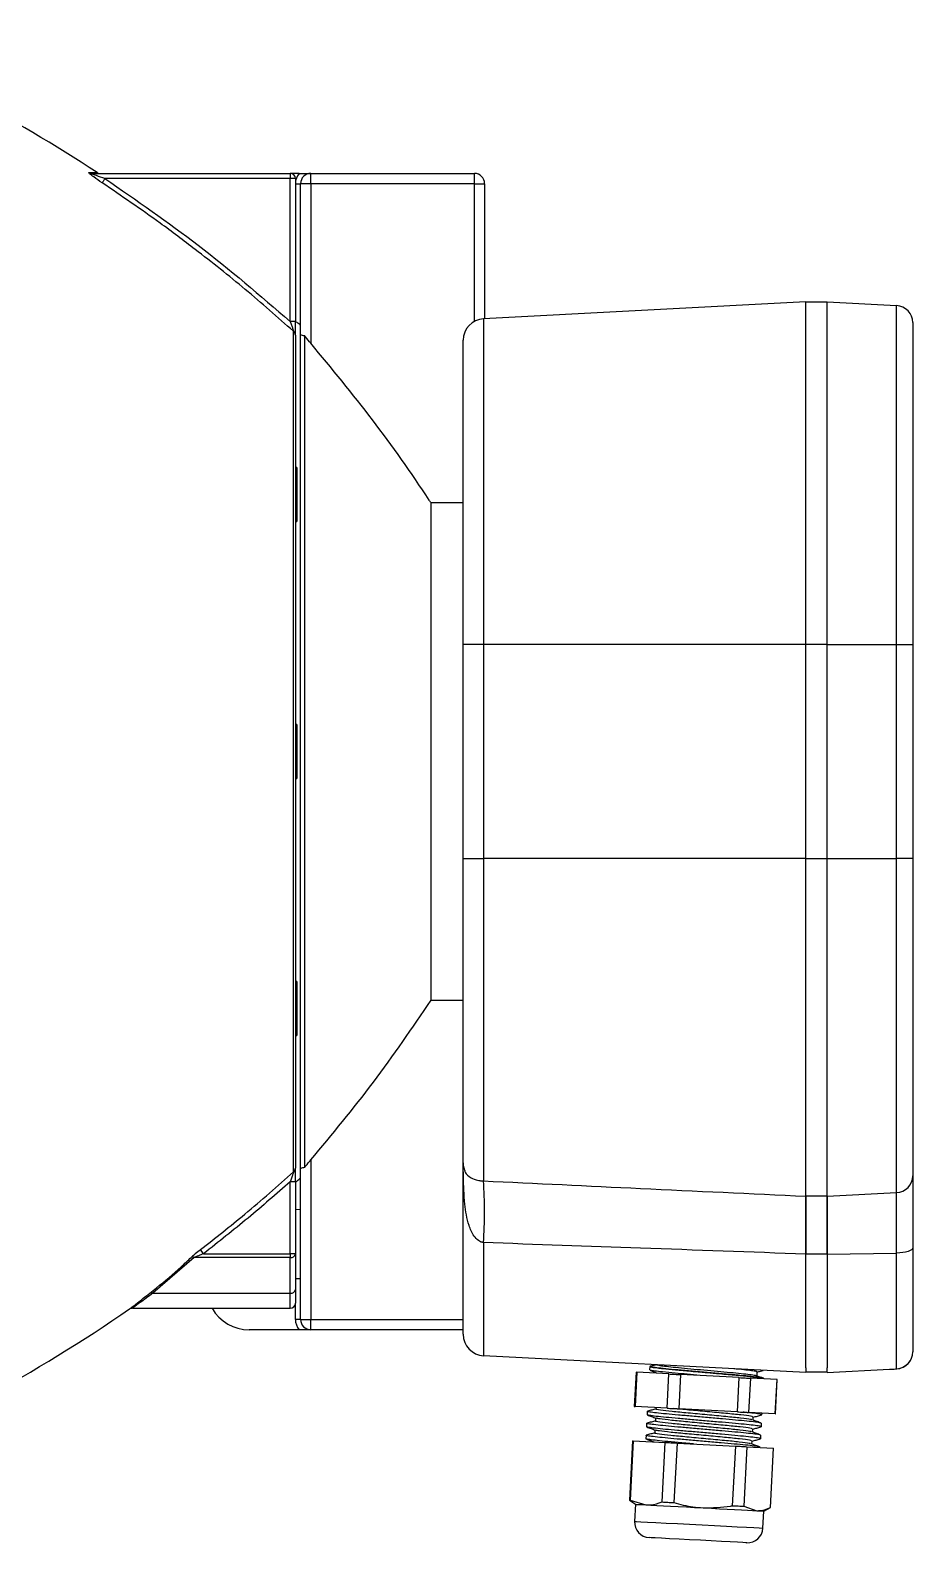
# Model space of a CAD drawing. Extents: x 6 to 132, y 2 to 97.
# Drawn here: x 100.57 to 105.72, y 45.44 to 54.27 of the extents above; entities that cross this region are included whole.
import ezdxf

# ---------------------------------------------------------------- set-up
doc = ezdxf.new("R2010")
doc.units = 0
doc.header["$MEASUREMENT"] = 0
doc.layers.add('OBJECT', color=7, linetype='CONTINUOUS')

msp = doc.modelspace()

# ---------------------------------------------------------------- linework, layer by layer
at = {"layer": 'OBJECT'}
for p, q in [((100.9257, 53.436), (102.0858, 53.436)), ((102.1387, 53.436), (102.0858, 53.436)), ((102.0858, 53.436), (102.0858, 53.406)), ((102.2058, 53.376), (102.2058, 53.436)), ((102.2058, 53.436), (103.1608, 53.436)), ((103.1608, 53.376), (103.1608, 53.436)), ((102.0858, 53.406), (101.0035, 53.406)), ((102.0858, 52.5719), (102.0858, 53.406)), ((102.1158, 53.406), (102.0858, 53.406)), ((102.1158, 53.406), (102.1158, 52.5719)), ((102.1158, 53.376), (102.1458, 53.376)), ((102.2058, 53.376), (102.1458, 53.376)), ((102.1458, 52.4966), (102.1458, 53.376)), ((102.2058, 53.376), (102.2058, 52.4446)), ((103.1608, 53.376), (102.2058, 53.376)), ((103.1608, 52.5722), (103.1608, 53.376)), ((103.1608, 53.376), (103.2208, 53.376)), ((103.2208, 53.376), (103.2208, 52.5877)), ((105.0958, 52.686), (103.2142, 52.5874)), ((105.0958, 52.686), (105.2208, 52.686)), ((105.0958, 50.686), (105.0958, 52.686)), ((105.2208, 52.686), (105.626, 52.6648)), ((105.2208, 50.686), (105.2208, 52.686)), ((105.626, 50.686), (105.626, 52.6648)), ((102.1158, 52.5719), (102.0858, 52.5719)), ((103.2142, 52.5874), (103.2142, 50.686)), ((105.7208, 52.5649), (105.7208, 50.686)), ((102.1056, 47.6076), (102.1056, 52.5144)), ((102.1158, 52.4923), (102.1158, 47.6296)), ((102.1458, 47.6254), (102.1458, 52.4966)), ((102.171, 47.6348), (102.171, 52.4872)), ((103.0958, 50.686), (103.0958, 52.4626)), ((102.1251, 51.7185), (102.1158, 51.7185)), ((102.1251, 51.7185), (102.1251, 51.4035)), ((102.908, 48.6091), (102.908, 51.5129)), ((103.0958, 51.5129), (102.908, 51.5129)), ((102.1158, 51.4035), (102.1251, 51.4035)), ((103.0958, 49.436), (103.0958, 50.686)), ((103.2142, 50.686), (103.0958, 50.686)), ((105.0958, 50.686), (103.2142, 50.686)), ((103.2142, 50.686), (103.2142, 49.436)), ((105.2208, 50.686), (105.0958, 50.686)), ((105.0958, 49.436), (105.0958, 50.686)), ((105.2208, 50.686), (105.626, 50.686)), ((105.2208, 49.436), (105.2208, 50.686)), ((105.626, 49.436), (105.626, 50.686)), ((105.626, 50.686), (105.7208, 50.686)), ((105.7208, 50.686), (105.7208, 49.436)), ((102.1251, 50.2185), (102.1158, 50.2185)), ((102.1251, 50.2185), (102.1251, 49.9035)), ((102.1158, 49.9035), (102.1251, 49.9035)), ((103.0958, 49.436), (103.2142, 49.436)), ((103.0958, 47.6594), (103.0958, 49.436)), ((105.0958, 49.436), (103.2142, 49.436)), ((103.2142, 49.436), (103.2142, 47.5549)), ((105.0958, 49.436), (105.2208, 49.436)), ((105.0958, 47.4669), (105.0958, 49.436)), ((105.2208, 49.436), (105.626, 49.436)), ((105.2208, 47.4669), (105.2208, 49.436)), ((105.626, 47.4862), (105.626, 49.436)), ((105.7208, 49.436), (105.626, 49.436)), ((105.7208, 49.436), (105.7208, 47.5846)), ((102.1251, 48.7185), (102.1158, 48.7185)), ((102.1251, 48.7185), (102.1251, 48.4823)), ((102.908, 48.6091), (103.0958, 48.6091)), ((102.1251, 48.4823), (102.1251, 48.4035)), ((102.1158, 48.4035), (102.1251, 48.4035)), ((102.1458, 46.746), (102.1458, 47.6254)), ((102.2058, 47.6774), (102.2058, 46.746)), ((103.0958, 46.6594), (103.0958, 47.6594)), ((102.1158, 47.5501), (102.0858, 47.5501)), ((102.0858, 47.13), (102.0858, 47.5501)), ((102.1158, 47.5501), (102.1158, 47.13)), ((105.0958, 47.4669), (105.2208, 47.4669)), ((105.0958, 47.1292), (105.0958, 47.4669)), ((105.2208, 47.4653), (105.626, 47.4862)), ((105.2208, 47.4669), (105.2208, 47.1292)), ((102.1458, 47.3871), (102.1158, 47.3861)), ((101.58, 47.13), (101.5618, 47.1535)), ((103.2142, 47.1946), (103.2142, 46.5346)), ((105.7208, 47.1647), (105.7208, 46.5574)), ((101.5251, 47.107), (101.2838, 46.8987)), ((102.0858, 47.107), (101.5251, 47.107)), ((101.58, 47.13), (102.0858, 47.13)), ((102.1158, 47.13), (102.0858, 47.13)), ((102.0858, 47.13), (102.0858, 47.107)), ((102.0858, 46.8987), (102.0858, 47.107)), ((102.1158, 47.13), (102.1158, 46.9217)), ((105.0958, 47.1292), (105.2208, 47.1292)), ((105.0958, 46.4627), (105.0958, 47.1292)), ((105.2208, 47.1274), (105.626, 47.1339)), ((105.2208, 47.1292), (105.2208, 46.4627)), ((105.626, 46.4576), (105.626, 47.1339)), ((102.1158, 46.9859), (102.1458, 46.9849)), ((101.2838, 46.8987), (102.0858, 46.8987)), ((102.0858, 46.811), (102.0858, 46.8987)), ((102.1158, 46.9217), (102.1158, 46.841)), ((101.1638, 46.811), (102.0858, 46.811)), ((102.1158, 46.746), (102.1158, 46.841)), ((102.1458, 46.746), (102.1158, 46.746)), ((102.1458, 46.746), (102.2058, 46.746)), ((102.2058, 46.686), (102.2058, 46.746)), ((102.2058, 46.746), (103.0958, 46.746)), ((102.1387, 46.686), (101.8458, 46.686)), ((103.0958, 46.686), (102.2058, 46.686)), ((105.0958, 46.436), (103.2142, 46.5346)), ((104.1853, 46.4713), (104.1837, 46.4514)), ((104.1905, 46.4725), (104.1863, 46.4719)), ((104.1893, 46.4489), (104.1874, 46.4502)), ((104.1905, 46.4722), (104.1918, 46.4725)), ((104.2265, 46.4816), (104.2264, 46.4806)), ((105.0958, 46.4627), (105.0958, 46.436)), ((105.2208, 46.436), (105.2208, 46.4627)), ((105.2208, 46.436), (105.584, 46.455)), ((105.584, 46.455), (105.626, 46.4576)), ((105.6276, 46.4577), (105.626, 46.4576)), ((104.1049, 46.4379), (104.0945, 46.2381)), ((104.1093, 46.4376), (104.0989, 46.2379)), ((104.2963, 46.4278), (104.1093, 46.4376)), ((104.3337, 46.4324), (104.2601, 46.4396)), ((104.2858, 46.2281), (104.2963, 46.4278)), ((104.3651, 46.4242), (104.3546, 46.2245)), ((104.7078, 46.4063), (104.3651, 46.4242)), ((104.6974, 46.2065), (104.7078, 46.4063)), ((104.7726, 46.4029), (104.7622, 46.2031)), ((104.9284, 46.3947), (104.7726, 46.4029)), ((104.8514, 46.3987), (104.8515, 46.4013)), ((104.918, 46.195), (104.9284, 46.3947)), ((104.9183, 46.195), (104.9288, 46.3947)), ((104.9284, 46.3947), (104.9288, 46.3947)), ((105.2208, 46.4385), (105.0958, 46.4385)), ((104.2858, 46.2281), (104.0989, 46.2379)), ((104.1706, 46.2097), (104.1695, 46.1897)), ((104.17, 46.1891), (104.1713, 46.1896)), ((104.2218, 46.2315), (104.2213, 46.2228)), ((104.6974, 46.2065), (104.3546, 46.2245)), ((104.918, 46.195), (104.7622, 46.2031)), ((104.8372, 46.1887), (104.84, 46.189)), ((104.8404, 46.1896), (104.8409, 46.199)), ((104.918, 46.195), (104.9183, 46.195)), ((104.1669, 46.1398), (104.1659, 46.1198)), ((104.1663, 46.1192), (104.1676, 46.1197)), ((104.2149, 46.1008), (104.214, 46.083)), ((104.2186, 46.1707), (104.2177, 46.1529)), ((104.7851, 46.0887), (104.786, 46.1066)), ((104.7887, 46.1586), (104.7897, 46.1765)), ((104.833, 46.1187), (104.8363, 46.1191)), ((104.8368, 46.1197), (104.8378, 46.1397)), ((104.084, 46.0384), (104.0658, 45.6905)), ((104.0884, 46.0382), (104.0702, 45.6903)), ((104.0884, 46.0382), (104.2753, 46.0284)), ((104.1632, 46.0699), (104.1622, 46.0499)), ((104.1626, 46.0493), (104.164, 46.0498)), ((104.2571, 45.6805), (104.2753, 46.0284)), ((104.3441, 46.0248), (104.3259, 45.6769)), ((104.3441, 46.0248), (104.6869, 46.0068)), ((104.6687, 45.6589), (104.6869, 46.0068)), ((104.7517, 46.0034), (104.7335, 45.6555)), ((104.7517, 46.0034), (104.9075, 45.9952)), ((104.7814, 46.0188), (104.7824, 46.0367)), ((104.8295, 46.0489), (104.8326, 46.0492)), ((104.8331, 46.0498), (104.8342, 46.0697)), ((104.8893, 45.6474), (104.9075, 45.9952)), ((104.8896, 45.6474), (104.9079, 45.9952)), ((104.9075, 45.9952), (104.9079, 45.9952)), ((104.0658, 45.6905), (104.1021, 45.6669)), ((104.0702, 45.6903), (104.1625, 45.6638)), ((104.1021, 45.6669), (104.0968, 45.5671)), ((104.7335, 45.6555), (104.8102, 45.6298)), ((104.8458, 45.5278), (104.851, 45.6277)), ((104.851, 45.6277), (104.8896, 45.6474)), ((104.8893, 45.6474), (104.8896, 45.6474)), ((104.1824, 45.4725), (104.182, 45.4725))]:
    msp.add_line(p, q, dxfattribs=at)
at = {"layer": 'OBJECT', "flags": 128}
for points in [[(101.0035, 53.406), (101.0006, 53.4015), (100.9977, 53.3972), (100.995, 53.3932), (100.9926, 53.3895), (100.9905, 53.3864), (100.9889, 53.384), (100.9877, 53.3822), (100.9871, 53.3812)], [(102.1458, 52.5495), (102.1453, 52.5499), (102.144, 52.551), (102.1418, 52.5528), (102.1388, 52.5553), (102.1351, 52.5584), (102.1308, 52.562), (102.126, 52.5659), (102.123, 52.5684)], [(102.1158, 47.5476), (102.121, 47.5519), (102.126, 47.5561), (102.1308, 47.56), (102.1351, 47.5636), (102.1388, 47.5667), (102.1418, 47.5692), (102.144, 47.571), (102.1453, 47.5721), (102.1458, 47.5725)], [(105.7208, 47.1647), (105.719, 47.1589), (105.7137, 47.1533), (105.705, 47.1481), (105.6933, 47.1435), (105.679, 47.1397), (105.6626, 47.1367), (105.6448, 47.1348), (105.626, 47.1339)], [(104.1049, 46.4379), (104.1049, 46.4379), (104.1051, 46.4378), (104.1055, 46.4378), (104.1061, 46.4378), (104.107, 46.4377), (104.108, 46.4377), (104.1093, 46.4376)], [(104.2963, 46.4278), (104.3045, 46.4274), (104.3128, 46.427), (104.3213, 46.4265), (104.3298, 46.4261), (104.3385, 46.4256), (104.3473, 46.4252), (104.3561, 46.4247), (104.3651, 46.4242)], [(104.7078, 46.4063), (104.7163, 46.4058), (104.7248, 46.4054), (104.733, 46.4049), (104.7412, 46.4045), (104.7493, 46.4041), (104.7572, 46.4037), (104.765, 46.4033), (104.7726, 46.4029)], [(104.8118, 46.4156), (104.8121, 46.4273), (104.8124, 46.4396)], [(104.0945, 46.2381), (104.0945, 46.2381), (104.0946, 46.2381), (104.095, 46.2381), (104.0956, 46.2381), (104.0965, 46.238), (104.0976, 46.238), (104.0989, 46.2379)], [(104.2858, 46.2281), (104.294, 46.2277), (104.3024, 46.2272), (104.3108, 46.2268), (104.3194, 46.2263), (104.328, 46.2259), (104.3368, 46.2254), (104.3457, 46.225), (104.3546, 46.2245)], [(104.6974, 46.2065), (104.7059, 46.2061), (104.7143, 46.2056), (104.7226, 46.2052), (104.7307, 46.2048), (104.7388, 46.2044), (104.7467, 46.2039), (104.7545, 46.2035), (104.7622, 46.2031)], [(104.084, 46.0384), (104.084, 46.0384), (104.0842, 46.0384), (104.0846, 46.0384), (104.0852, 46.0383), (104.086, 46.0383), (104.0871, 46.0382), (104.0884, 46.0382)], [(104.2753, 46.0284), (104.2835, 46.0279), (104.2919, 46.0275), (104.3003, 46.0271), (104.3089, 46.0266), (104.3176, 46.0262), (104.3263, 46.0257), (104.3352, 46.0252), (104.3441, 46.0248)], [(104.6869, 46.0068), (104.6954, 46.0064), (104.7038, 46.0059), (104.7121, 46.0055), (104.7203, 46.0051), (104.7283, 46.0046), (104.7362, 46.0042), (104.744, 46.0038), (104.7517, 46.0034)], [(104.0658, 45.6905), (104.0658, 45.6905), (104.0659, 45.6905), (104.0663, 45.6905), (104.0669, 45.6905), (104.0678, 45.6904), (104.0689, 45.6904), (104.0702, 45.6903)], [(104.1021, 45.6669), (104.1026, 45.6669), (104.1083, 45.6666), (104.1204, 45.666), (104.1386, 45.665), (104.1625, 45.6638)], [(104.1625, 45.6638), (104.1918, 45.6622), (104.226, 45.6605), (104.2644, 45.6584), (104.3065, 45.6562), (104.3516, 45.6539), (104.3987, 45.6514), (104.4472, 45.6489), (104.4962, 45.6463)], [(104.2571, 45.6805), (104.2653, 45.6801), (104.2737, 45.6796), (104.2821, 45.6792), (104.2907, 45.6787), (104.2993, 45.6783), (104.3081, 45.6778), (104.317, 45.6774), (104.3259, 45.6769)], [(104.6687, 45.6589), (104.6772, 45.6585), (104.6856, 45.658), (104.6939, 45.6576), (104.702, 45.6572), (104.7101, 45.6568), (104.718, 45.6563), (104.7258, 45.6559), (104.7335, 45.6555)], [(104.0968, 45.5671), (104.0974, 45.5671), (104.1084, 45.5665), (104.1333, 45.5652), (104.1713, 45.5632), (104.2207, 45.5606), (104.2799, 45.5575), (104.3463, 45.554), (104.4176, 45.5503), (104.4909, 45.5464), (104.5635, 45.5426), (104.6325, 45.539), (104.6954, 45.5357), (104.7496, 45.5329), (104.7932, 45.5306), (104.8243, 45.529), (104.8419, 45.528), (104.8458, 45.5278)], [(104.4962, 45.6463), (104.5448, 45.6437), (104.5923, 45.6413), (104.6378, 45.6389), (104.6805, 45.6366), (104.7198, 45.6346), (104.7549, 45.6327), (104.7852, 45.6311), (104.8102, 45.6298)], [(104.8102, 45.6298), (104.8296, 45.6288), (104.8429, 45.6281), (104.8499, 45.6278), (104.851, 45.6277)], [(104.7512, 45.4427), (104.747, 45.4429), (104.7292, 45.4438), (104.6981, 45.4455), (104.6555, 45.4477), (104.6034, 45.4504), (104.5444, 45.4535), (104.4815, 45.4568), (104.4179, 45.4601), (104.3567, 45.4633), (104.3011, 45.4663), (104.2537, 45.4687), (104.217, 45.4707), (104.1928, 45.4719), (104.1824, 45.4725)]]:
    msp.add_lwpolyline(points, dxfattribs=at)
at = {"layer": 'OBJECT'}
for centre, radius, start, end in [((95.4988, 45.0633), 10, 56.90749, 67.05162), ((100.9258, 53.4649), 0.0289, 235.76017, 269.95072), ((100.9756, 53.466), 0.03, 235.76165, 262.62784), ((102.0858, 53.406), 0.03, 0, 90), ((102.2058, 53.376), 0.09, 138.18969, 180), ((102.2058, 53.376), 0.06, 90, 180), ((103.1608, 53.376), 0.06, 0, 90), ((105.6208, 52.5649), 0.1, 0, 87), ((103.2208, 52.4626), 0.125, 93, 180), ((102.0867, 52.4923), 0.0291, 0.14169, 49.47797), ((102.0867, 47.6297), 0.0291, 310.52203, 359.85831), ((103.2208, 47.6594), 0.125, 180, 200.91386), ((100.3408, 47.3747), 2.8791, 356.41281, 3.58719), ((105.6216, 47.5853), 0.0992, 272.55197, 359.60394), ((101.5154, 47.0883), 0.0211, 62.55302, 113.26603), ((102.0889, 47.1341), 0.0272, 263.459, 351.44885), ((101.2738, 46.8835), 0.0182, 56.73252, 113.72412), ((102.0889, 46.9258), 0.0272, 263.4588, 351.44834), ((95.4988, 55.0587), 10, 292.94855, 304.39635), ((101.1628, 46.781), 0.03, 87.8817, 127.91479), ((101.8458, 46.936), 0.25, 210, 270), ((102.0858, 46.841), 0.03, 270, 0), ((102.2058, 46.746), 0.09, 180, 221.81031), ((102.2058, 46.746), 0.06, 180, 270), ((103.2208, 46.6594), 0.125, 180, 267), ((105.6208, 46.5574), 0.1, 272.98845, 359.9899), ((105.6208, 46.5574), 0.1, 273.91054, 0), ((104.1867, 45.5624), 0.09, 177, 267), ((104.7559, 45.5325), 0.09, 267, 357)]:
    msp.add_arc(centre, radius, start, end, dxfattribs=at)
for points, knots in [([(100.9871, 53.3812), (100.97, 53.3927), (100.9478, 53.4078), (100.9242, 53.4256), (100.9142, 53.4337), (100.9089, 53.439), (100.9083, 53.4409), (100.9093, 53.441), (100.9095, 53.441)], [0, 0, 0, 0, 0.475407, 0.622904, 0.771203, 0.868409, 0.966167, 1, 1, 1, 1]), ([(100.9095, 53.441), (100.9217, 53.441), (100.9462, 53.4409), (100.9586, 53.4409), (100.9586, 53.4409), (100.9585, 53.4409)], [0, 0, 0, 0, 0.424992, 0.853375, 1, 1, 1, 1]), ([(101.0035, 53.406), (100.9869, 53.4116), (100.9654, 53.4189), (100.9412, 53.428), (100.932, 53.4317), (100.9274, 53.4339), (100.9256, 53.4349), (100.9247, 53.4356), (100.9249, 53.4359), (100.9255, 53.436), (100.9257, 53.436)], [0, 0, 0, 0, 0.5422231, 0.6967741, 0.8349357, 0.8808129, 0.9104213, 0.9456057, 0.9766811, 1, 1, 1, 1]), ([(102.1387, 53.436), (102.1457, 53.436), (102.1681, 53.436), (102.1892, 53.436), (102.2037, 53.436), (102.2057, 53.436), (102.2058, 53.436)], [0, 0, 0, 0, 0.283117, 0.90121, 0.995869, 1, 1, 1, 1]), ([(102.1056, 52.5144), (102.012, 52.5967), (101.8247, 52.7615), (101.5625, 52.9698), (101.2846, 53.1785), (101.1006, 53.3039), (100.9871, 53.3812)], [0, 0, 0, 0, 0.264022, 0.528445, 0.709044, 1, 1, 1, 1]), ([(101.0035, 53.406), (101.1875, 53.2792), (101.563, 53.0203), (101.9092, 52.7233), (102.0858, 52.5719)], [0, 0, 0, 0, 0.489893, 1, 1, 1, 1]), ([(102.0858, 52.5719), (102.0883, 52.5646), (102.093, 52.5509), (102.099, 52.5335), (102.1031, 52.5215), (102.1051, 52.516), (102.1055, 52.5146), (102.1056, 52.5144)], [0, 0, 0, 0, 0.333044, 0.627913, 0.827002, 0.966789, 1, 1, 1, 1]), ([(102.1158, 52.4923), (102.1158, 52.4927), (102.1158, 52.4944), (102.1158, 52.5013), (102.1158, 52.5176), (102.1158, 52.5422), (102.1158, 52.5617), (102.1158, 52.5719)], [0, 0, 0, 0, 0.043527, 0.212236, 0.421185, 0.699998, 1, 1, 1, 1]), ([(102.171, 52.4872), (102.1658, 52.4881), (102.1556, 52.4899), (102.1472, 52.4933), (102.1462, 52.4956), (102.1458, 52.4966)], [0, 0, 0, 0, 0.355357, 0.710535, 1, 1, 1, 1]), ([(102.2058, 52.4446), (102.1954, 52.4569), (102.1832, 52.4714), (102.1726, 52.4852), (102.171, 52.4872)], [0, 0, 0, 0, 0.849205, 1, 1, 1, 1]), ([(102.908, 51.5129), (102.9043, 51.5185), (102.796, 51.6836), (102.5721, 52.0024), (102.328, 52.297), (102.2058, 52.4446)], [0, 0, 0, 0, 0.0171116, 0.5075461, 1, 1, 1, 1]), ([(102.2058, 47.6774), (102.3301, 47.8267), (102.5791, 48.126), (102.7982, 48.4478), (102.908, 48.6091)], [0, 0, 0, 0, 0.498982, 1, 1, 1, 1]), ([(101.5618, 47.1535), (101.6486, 47.2219), (101.8341, 47.3682), (102.0113, 47.5245), (102.1056, 47.6076)], [0, 0, 0, 0, 0.467938, 1, 1, 1, 1]), ([(102.1056, 47.6076), (102.1053, 47.6067), (102.1048, 47.6054), (102.1032, 47.6008), (102.1003, 47.5921), (102.0945, 47.5755), (102.0893, 47.5604), (102.0862, 47.5513), (102.0858, 47.5501)], [0, 0, 0, 0, 0.10015, 0.144177, 0.308211, 0.579176, 0.94766, 1, 1, 1, 1]), ([(102.1158, 47.5501), (102.1158, 47.5517), (102.1158, 47.5645), (102.1158, 47.5863), (102.1158, 47.6091), (102.1158, 47.6238), (102.1158, 47.6277), (102.1158, 47.6296)], [0, 0, 0, 0, 0.046953, 0.381039, 0.643474, 0.82117, 1, 1, 1, 1]), ([(102.1458, 47.6254), (102.1465, 47.6267), (102.1479, 47.6292), (102.1575, 47.6325), (102.1669, 47.6341), (102.171, 47.6348)], [0, 0, 0, 0, 0.360659, 0.721374, 1, 1, 1, 1]), ([(102.171, 47.6348), (102.1797, 47.6459), (102.1909, 47.66), (102.2032, 47.6743), (102.2058, 47.6774)], [0, 0, 0, 0, 0.784951, 1, 1, 1, 1]), ([(103.2142, 47.1946), (103.2084, 47.1958), (103.198, 47.1981), (103.1781, 47.21), (103.1506, 47.2402), (103.1203, 47.3129), (103.1017, 47.4317), (103.0965, 47.5549), (103.0961, 47.6325), (103.096, 47.6585)], [0, 0, 0, 0, 0.03397, 0.061152, 0.132654, 0.267371, 0.513271, 0.836729, 1, 1, 1, 1]), ([(103.1049, 47.615), (103.1051, 47.6135), (103.1074, 47.601), (103.1212, 47.5851), (103.1503, 47.567), (103.1781, 47.5589), (103.1985, 47.5558), (103.2084, 47.5552), (103.2142, 47.5549)], [0, 0, 0, 0, 0.062476, 0.517141, 0.768605, 0.904785, 0.943664, 1, 1, 1, 1]), ([(102.0858, 47.5501), (102.0042, 47.4788), (101.8392, 47.3344), (101.6671, 47.1987), (101.58, 47.13)], [0, 0, 0, 0, 0.494221, 1, 1, 1, 1]), ([(103.2142, 47.5549), (103.5199, 47.5402), (104.1471, 47.5102), (104.7743, 47.4805), (105.0958, 47.4653)], [0, 0, 0, 0, 0.487353, 1, 1, 1, 1]), ([(105.7208, 47.5846), (105.7208, 47.5811), (105.7208, 47.5708), (105.7208, 47.5406), (105.7208, 47.4895), (105.7208, 47.4234), (105.7208, 47.3456), (105.7208, 47.259), (105.7208, 47.1962), (105.7208, 47.1647)], [0, 0, 0, 0, 0.079852, 0.235106, 0.390365, 0.545768, 0.701172, 0.850586, 1, 1, 1, 1]), ([(105.0958, 47.4653), (105.0958, 47.4591), (105.0958, 47.4468), (105.0958, 47.4113), (105.0958, 47.3642), (105.0958, 47.3059), (105.0958, 47.238), (105.0958, 47.177), (105.0958, 47.139), (105.0958, 47.1274)], [0, 0, 0, 0, 0.15536, 0.310718, 0.466082, 0.621446, 0.776729, 0.932012, 1, 1, 1, 1]), ([(105.2208, 47.1274), (105.2208, 47.1693), (105.2208, 47.2532), (105.2208, 47.3548), (105.2208, 47.4317), (105.2208, 47.4541), (105.2208, 47.4653)], [0, 0, 0, 0, 0.250336, 0.500457, 0.750433, 1, 1, 1, 1]), ([(105.626, 47.1339), (105.626, 47.1339), (105.626, 47.1604), (105.626, 47.2129), (105.626, 47.2857), (105.626, 47.3509), (105.626, 47.4064), (105.626, 47.4492), (105.626, 47.4746), (105.626, 47.4833), (105.626, 47.4862)], [0, 0, 0, 0, 0.000004, 0.149425, 0.298846, 0.454232, 0.609618, 0.764853, 0.920081, 1, 1, 1, 1]), ([(101.5618, 47.1535), (101.5591, 47.1514), (101.5463, 47.1414), (101.5263, 47.1252), (101.5126, 47.1127), (101.5071, 47.1077)], [0, 0, 0, 0, 0.133208, 0.649009, 1, 1, 1, 1]), ([(105.0958, 47.1274), (104.7743, 47.139), (104.1471, 47.1616), (103.5199, 47.1838), (103.2142, 47.1946)], [0, 0, 0, 0, 0.51265, 1, 1, 1, 1]), ([(101.2665, 46.9002), (101.2791, 46.9102), (101.3423, 46.9602), (101.4234, 47.029), (101.4878, 47.0896), (101.5071, 47.1077)], [0, 0, 0, 0, 0.149244, 0.74643, 1, 1, 1, 1]), ([(101.58, 47.13), (101.5773, 47.129), (101.5647, 47.124), (101.5456, 47.1164), (101.5308, 47.1096), (101.5251, 47.107)], [0, 0, 0, 0, 0.140354, 0.67072, 1, 1, 1, 1]), ([(101.1479, 46.8074), (101.1482, 46.8076), (101.1485, 46.8079), (101.1625, 46.8188), (101.1935, 46.843), (101.2401, 46.8795), (101.2665, 46.9002)], [0, 0, 0, 0, 0.209007, 0.259532, 0.581355, 1, 1, 1, 1]), ([(101.2838, 46.8987), (101.2577, 46.8798), (101.2118, 46.8464), (101.1694, 46.8158), (101.1655, 46.813), (101.1638, 46.8117)], [0, 0, 0, 0, 0.422072, 0.742223, 1, 1, 1, 1]), ([(102.2058, 46.686), (102.2057, 46.686), (102.2037, 46.686), (102.1892, 46.686), (102.1681, 46.686), (102.1457, 46.686), (102.1387, 46.686)], [0, 0, 0, 0, 0.0041308, 0.0987898, 0.7168827, 1, 1, 1, 1]), ([(104.851, 46.4007), (104.8509, 46.4014), (104.8506, 46.4032), (104.8269, 46.4072), (104.7796, 46.4127), (104.7132, 46.4192), (104.6326, 46.4264), (104.5438, 46.4341), (104.4532, 46.4418), (104.3673, 46.4493), (104.2924, 46.4563), (104.2337, 46.4624), (104.1967, 46.4673), (104.1816, 46.4706), (104.1883, 46.4718), (104.1905, 46.4722)], [0, 0, 0, 0, 0.060173, 0.14198, 0.223761, 0.305519, 0.387258, 0.468966, 0.550661, 0.632322, 0.713972, 0.795587, 0.87719, 0.958764, 1, 1, 1, 1]), ([(104.1847, 46.4503), (104.1912, 46.4477), (104.2042, 46.4424), (104.2172, 46.4371), (104.2237, 46.4344)], [0, 0, 0, 0, 0.500138, 1, 1, 1, 1]), ([(104.1876, 46.4711), (104.1878, 46.4704), (104.1884, 46.4684), (104.2182, 46.4642), (104.2688, 46.4586), (104.3331, 46.4524), (104.4115, 46.4455), (104.4749, 46.4399), (104.5312, 46.4351), (104.6036, 46.4289), (104.693, 46.421), (104.7767, 46.413), (104.8338, 46.4064), (104.8519, 46.4028), (104.8512, 46.4014), (104.8511, 46.4013)], [0, 0, 0, 0, 0.059663, 0.166854, 0.220989, 0.315689, 0.41039, 0.46509, 0.500735, 0.572028, 0.672697, 0.773363, 0.88075, 0.988167, 1, 1, 1, 1]), ([(104.2264, 46.4813), (104.2206, 46.48), (104.2078, 46.477), (104.1951, 46.4741), (104.1883, 46.4725)], [0, 0, 0, 0, 0.460876, 1, 1, 1, 1]), ([(104.2601, 46.4396), (104.2435, 46.4414), (104.2101, 46.445), (104.1962, 46.4476), (104.1893, 46.4489)], [0, 0, 0, 0, 0.50006, 1, 1, 1, 1]), ([(104.8087, 46.4166), (104.8087, 46.4166), (104.8085, 46.4176), (104.7887, 46.4207), (104.749, 46.4258), (104.6901, 46.4319), (104.6194, 46.4386), (104.5413, 46.4457), (104.4616, 46.4529), (104.3861, 46.4599), (104.3203, 46.4663), (104.2685, 46.472), (104.2369, 46.4767), (104.2235, 46.4795), (104.227, 46.4804), (104.2273, 46.4805)], [0, 0, 0, 0, 0.000303, 0.090491, 0.180648, 0.270777, 0.360879, 0.450946, 0.540994, 0.631001, 0.720993, 0.810944, 0.900876, 0.990774, 1, 1, 1, 1]), ([(104.8097, 46.4398), (104.8101, 46.4403), (104.8114, 46.4418), (104.7905, 46.4454), (104.7489, 46.4506), (104.7083, 46.4549), (104.6804, 46.4576), (104.676, 46.458)], [0, 0, 0, 0, 0.1432703, 0.4121661, 0.6809668, 0.9496829, 1, 1, 1, 1]), ([(104.8123, 46.439), (104.8186, 46.4409), (104.8301, 46.4442), (104.8416, 46.4475), (104.8468, 46.449)], [0, 0, 0, 0, 0.548136, 1, 1, 1, 1]), ([(105.584, 46.455), (105.5877, 46.4552), (105.6022, 46.456), (105.6167, 46.457), (105.6276, 46.4577)], [0, 0, 0, 0, 0.250176, 1, 1, 1, 1]), ([(104.4798, 46.4195), (104.4539, 46.4217), (104.4021, 46.4262), (104.3565, 46.4303), (104.3337, 46.4324)], [0, 0, 0, 0, 0.500056, 1, 1, 1, 1]), ([(104.8488, 46.4028), (104.8421, 46.4051), (104.8288, 46.4097), (104.8154, 46.4143), (104.8088, 46.4166)], [0, 0, 0, 0, 0.500233, 1, 1, 1, 1]), ([(104.8335, 46.141), (104.8331, 46.1413), (104.8313, 46.1428), (104.8043, 46.1467), (104.7551, 46.1524), (104.688, 46.1586), (104.6091, 46.1655), (104.5219, 46.1732), (104.4335, 46.1809), (104.3509, 46.188), (104.2787, 46.1945), (104.2205, 46.2006), (104.1842, 46.2057), (104.1684, 46.2085), (104.1718, 46.2094), (104.1724, 46.2096)], [0, 0, 0, 0, 0.034518, 0.122087, 0.209656, 0.294235, 0.378815, 0.466384, 0.553953, 0.638532, 0.723111, 0.810681, 0.89825, 0.982829, 1, 1, 1, 1]), ([(104.1712, 46.1886), (104.1794, 46.1855), (104.1959, 46.1793), (104.2123, 46.1731), (104.2206, 46.17)], [0, 0, 0, 0, 0.5002119, 1, 1, 1, 1]), ([(104.2214, 46.2234), (104.2135, 46.2214), (104.1972, 46.2171), (104.1809, 46.2128), (104.1723, 46.2106)], [0, 0, 0, 0, 0.478983, 1, 1, 1, 1]), ([(104.835, 46.1198), (104.8344, 46.1205), (104.833, 46.1223), (104.8037, 46.1267), (104.7539, 46.1324), (104.687, 46.1386), (104.608, 46.1455), (104.5208, 46.1532), (104.4324, 46.1609), (104.3499, 46.168), (104.2774, 46.1745), (104.2202, 46.1806), (104.1828, 46.1855), (104.1759, 46.1875), (104.1729, 46.1884)], [0, 0, 0, 0, 0.0674357, 0.1550412, 0.2426469, 0.3272606, 0.4118743, 0.49948, 0.587085, 0.6716988, 0.7563128, 0.8439181, 0.9315238, 1, 1, 1, 1]), ([(104.7816, 46.1597), (104.7799, 46.1606), (104.7752, 46.163), (104.7204, 46.17), (104.6308, 46.1787), (104.5201, 46.189), (104.408, 46.1995), (104.3092, 46.2086), (104.2448, 46.2168), (104.2161, 46.2213), (104.223, 46.2225), (104.2238, 46.2227)], [0, 0, 0, 0, 0.0732685, 0.2055063, 0.3325248, 0.4636181, 0.5947119, 0.7217308, 0.8539683, 0.9828309, 1, 1, 1, 1]), ([(104.7872, 46.1766), (104.7851, 46.1779), (104.7806, 46.1808), (104.7219, 46.1884), (104.6315, 46.1971), (104.5229, 46.2074), (104.4118, 46.2176), (104.3524, 46.2233), (104.3233, 46.2261)], [0, 0, 0, 0, 0.148822, 0.325017, 0.494259, 0.66893, 0.837301, 1, 1, 1, 1]), ([(104.8387, 46.1897), (104.8381, 46.1904), (104.8367, 46.1922), (104.8073, 46.1966), (104.7678, 46.2011), (104.7385, 46.204), (104.7306, 46.2048)], [0, 0, 0, 0, 0.245009, 0.563299, 0.88159, 1, 1, 1, 1]), ([(104.7896, 46.1758), (104.7975, 46.1779), (104.8139, 46.1822), (104.8303, 46.1864), (104.8388, 46.1887)], [0, 0, 0, 0, 0.480828, 1, 1, 1, 1]), ([(104.8298, 46.0711), (104.8293, 46.0715), (104.8275, 46.0729), (104.8006, 46.0768), (104.7514, 46.0825), (104.6844, 46.0887), (104.6054, 46.0956), (104.5182, 46.1033), (104.4298, 46.111), (104.3472, 46.1181), (104.275, 46.1246), (104.2169, 46.1307), (104.1805, 46.1357), (104.1648, 46.1386), (104.1681, 46.1395), (104.1687, 46.1397)], [0, 0, 0, 0, 0.033382, 0.121054, 0.208727, 0.293405, 0.378083, 0.465756, 0.553429, 0.638107, 0.722785, 0.810458, 0.89813, 0.982809, 1, 1, 1, 1]), ([(104.1677, 46.1186), (104.1759, 46.1155), (104.1924, 46.1093), (104.2088, 46.1031), (104.2171, 46.1)], [0, 0, 0, 0, 0.500192, 1, 1, 1, 1]), ([(104.2177, 46.1535), (104.2099, 46.1515), (104.1935, 46.1472), (104.1772, 46.1429), (104.1687, 46.1407)], [0, 0, 0, 0, 0.478699, 1, 1, 1, 1]), ([(104.8313, 46.0499), (104.8307, 46.0506), (104.8293, 46.0524), (104.8, 46.0568), (104.7502, 46.0625), (104.6833, 46.0687), (104.6044, 46.0756), (104.5172, 46.0833), (104.4287, 46.091), (104.3462, 46.0981), (104.2738, 46.1046), (104.2166, 46.1107), (104.1794, 46.1156), (104.1725, 46.1176), (104.1695, 46.1185)], [0, 0, 0, 0, 0.067556, 0.155317, 0.243078, 0.327842, 0.412606, 0.500367, 0.588129, 0.672893, 0.757657, 0.845418, 0.93318, 1, 1, 1, 1]), ([(104.7778, 46.0898), (104.7761, 46.0907), (104.7714, 46.0932), (104.7167, 46.1001), (104.6271, 46.1088), (104.5165, 46.1191), (104.4043, 46.1296), (104.3056, 46.1387), (104.2411, 46.1469), (104.2125, 46.1514), (104.2193, 46.1526), (104.2201, 46.1528)], [0, 0, 0, 0, 0.071779, 0.204229, 0.331453, 0.462757, 0.594061, 0.721283, 0.853734, 0.982803, 1, 1, 1, 1]), ([(104.7799, 46.0368), (104.7778, 46.0381), (104.7732, 46.041), (104.7146, 46.0486), (104.6242, 46.0573), (104.5139, 46.0677), (104.4012, 46.0782), (104.3043, 46.0872), (104.237, 46.0952), (104.2253, 46.0984), (104.22, 46.0998)], [0, 0, 0, 0, 0.111852, 0.244279, 0.371479, 0.502759, 0.634039, 0.761238, 0.893665, 1, 1, 1, 1]), ([(104.7835, 46.1067), (104.7815, 46.108), (104.7769, 46.1109), (104.7182, 46.1185), (104.6279, 46.1272), (104.5176, 46.1376), (104.4049, 46.1481), (104.308, 46.1571), (104.2404, 46.1652), (104.2286, 46.1684), (104.2234, 46.1698)], [0, 0, 0, 0, 0.111669, 0.243878, 0.370869, 0.501934, 0.632999, 0.759991, 0.8922, 1, 1, 1, 1]), ([(104.8325, 46.0709), (104.8242, 46.074), (104.8077, 46.0802), (104.7913, 46.0864), (104.783, 46.0895)], [0, 0, 0, 0, 0.5002321, 1, 1, 1, 1]), ([(104.786, 46.1059), (104.7938, 46.108), (104.8101, 46.1122), (104.8264, 46.1165), (104.8349, 46.1187)], [0, 0, 0, 0, 0.4775439, 1, 1, 1, 1]), ([(104.8362, 46.1408), (104.828, 46.1439), (104.8115, 46.15), (104.7951, 46.1562), (104.7869, 46.1593)], [0, 0, 0, 0, 0.500201, 1, 1, 1, 1]), ([(104.8262, 46.0012), (104.8257, 46.0015), (104.8239, 46.003), (104.797, 46.0069), (104.7477, 46.0126), (104.6807, 46.0188), (104.6018, 46.0257), (104.5146, 46.0334), (104.4261, 46.0411), (104.3436, 46.0482), (104.2713, 46.0547), (104.2132, 46.0608), (104.1769, 46.0658), (104.1611, 46.0687), (104.1645, 46.0696), (104.165, 46.0698)], [0, 0, 0, 0, 0.0342, 0.121798, 0.209397, 0.294003, 0.37861, 0.466208, 0.553806, 0.638413, 0.72302, 0.810618, 0.898217, 0.982823, 1, 1, 1, 1]), ([(104.1638, 46.0487), (104.1721, 46.0456), (104.1871, 46.04), (104.202, 46.0344), (104.2088, 46.0319)], [0, 0, 0, 0, 0.550179, 1, 1, 1, 1]), ([(104.214, 46.0836), (104.2062, 46.0816), (104.1899, 46.0773), (104.1736, 46.073), (104.165, 46.0708)], [0, 0, 0, 0, 0.47816, 1, 1, 1, 1]), ([(104.4414, 46.0197), (104.4107, 46.0223), (104.3495, 46.0276), (104.2719, 46.0345), (104.2129, 46.0408), (104.1755, 46.0457), (104.1686, 46.0477), (104.1656, 46.0486)], [0, 0, 0, 0, 0.217251, 0.432571, 0.636638, 0.840704, 1, 1, 1, 1]), ([(104.7742, 46.0199), (104.7725, 46.0208), (104.7678, 46.0233), (104.7131, 46.0302), (104.6234, 46.0389), (104.5128, 46.0492), (104.4007, 46.0597), (104.3019, 46.0688), (104.2375, 46.077), (104.2088, 46.0815), (104.2157, 46.0827), (104.2165, 46.0829)], [0, 0, 0, 0, 0.072401, 0.204762, 0.3319, 0.463116, 0.594332, 0.72147, 0.853832, 0.982815, 1, 1, 1, 1]), ([(104.8289, 46.001), (104.8206, 46.0041), (104.8041, 46.0103), (104.7877, 46.0165), (104.7794, 46.0196)], [0, 0, 0, 0, 0.500243, 1, 1, 1, 1]), ([(104.7823, 46.036), (104.7901, 46.0381), (104.8065, 46.0423), (104.8228, 46.0466), (104.8313, 46.0488)], [0, 0, 0, 0, 0.478508, 1, 1, 1, 1]), ([(104.1625, 45.6638), (104.1717, 45.6637), (104.2033, 45.6632), (104.2348, 45.6733), (104.2571, 45.6805)], [0, 0, 0, 0, 0.292817, 1, 1, 1, 1]), ([(104.3259, 45.6769), (104.3625, 45.6672), (104.4185, 45.6523), (104.4762, 45.6478), (104.4962, 45.6463)], [0, 0, 0, 0, 0.653979, 1, 1, 1, 1]), ([(104.4962, 45.6463), (104.5502, 45.647), (104.6081, 45.6478), (104.6649, 45.6582), (104.6687, 45.6589)], [0, 0, 0, 0, 0.932776, 1, 1, 1, 1]), ([(104.8102, 45.6298), (104.8179, 45.6298), (104.8442, 45.6296), (104.8706, 45.64), (104.8893, 45.6474)], [0, 0, 0, 0, 0.292817, 1, 1, 1, 1])]:
    msp.add_open_spline(points, degree=3, knots=knots, dxfattribs=at)

doc.saveas('drawing.dxf')
